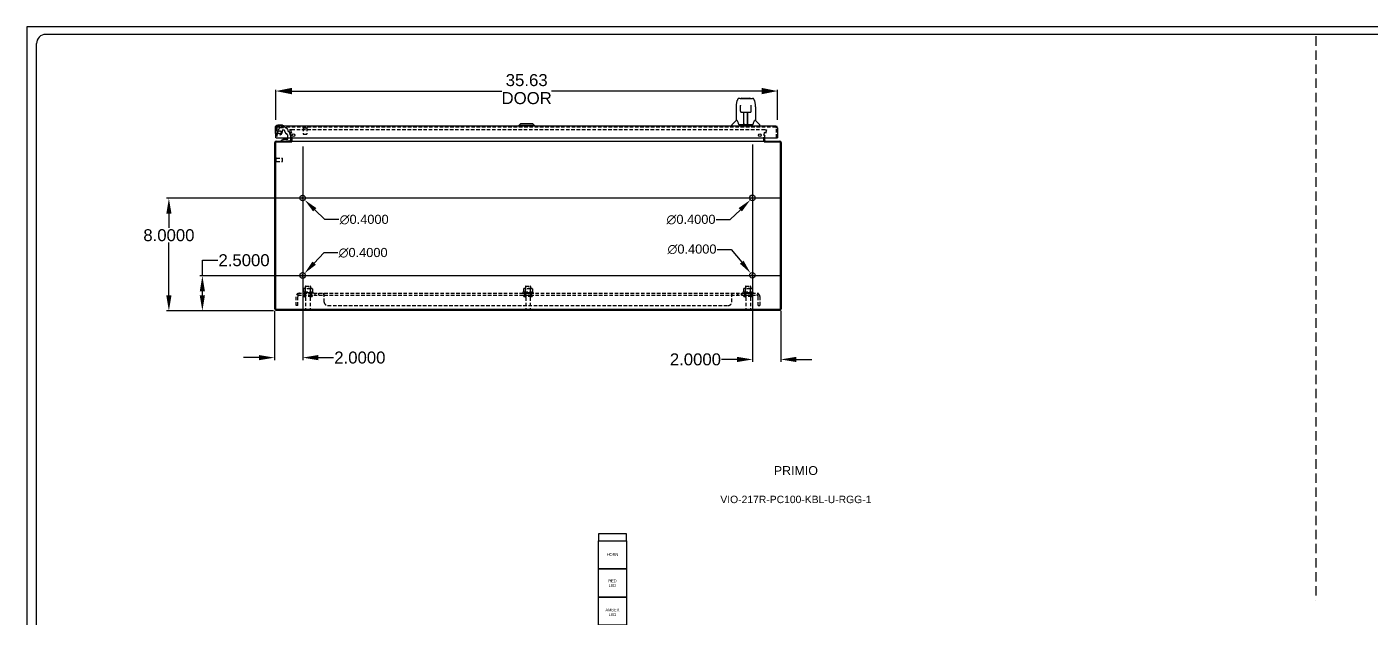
# Model space of a CAD drawing. Header units: inches. Extents: x 0 to 183, y 0 to 117.
# Drawn here: x 0 to 95.4, y 75.3 to 117.2 of the extents above; entities that cross this region are included whole.
import ezdxf
from ezdxf.enums import TextEntityAlignment as Align

# ---------------------------------------------------------------- set-up
doc = ezdxf.new("R2010")
doc.units = ezdxf.units.IN
doc.header["$MEASUREMENT"] = 0
doc.linetypes.add('HIDDEN', pattern=[0.375, 0.25, -0.125])
doc.linetypes.add('HIDDEN2', pattern=[0.1875, 0.125, -0.0625])
for name, color, linetype in [('DEFAULT_2', 8, 'HIDDEN'), ('DIMENSIONS', 7, 'Continuous'), ('DOOR_ASSEMBLY', 7, 'Continuous'), ('PSYMS', 7, 'Continuous'), ('SUBPANEL', 7, 'Continuous')]:
    doc.layers.add(name, color=color, linetype=linetype)
doc.layers.add('MidPoint', color=210, linetype='HIDDEN2', plot=False)
doc.styles.add('Fields', font='simplex.shx', dxfattribs={"height": 0.185})
doc.styles.get("Standard").update_dxf_attribs({"font": 'arial.ttf'})
doc.dimstyles.new('DIMSTYLE_1', dxfattribs={"dimtxt": 0.852273, "dimasz": 1.136364, "dimexe": 0.09, "dimexo": 0.07, "dimgap": 0.0375, "dimtad": 0, "dimtih": 1, "dimtoh": 1, "dimzin": 4, "dimdsep": 46, "dimtxsty": 'Standard', "dimblk": '_FILLED', "dimblk1": '_FILLED', "dimblk2": '_FILLED', "dimcen": 0.09, "dimadec": 3, "dimazin": 1, "dimtfac": 1, "dimtdec": 3, "dimtofl": 0, "dimtmove": 0, "dimatfit": 3, "dimldrblk": '_FILLED', "dimfxl": 1, "dimtolj": 1, "dimtzin": 4, "dimarcsym": 0})
doc.dimstyles.get("Standard").update_dxf_attribs({"dimtxt": 0.18, "dimasz": 0.18, "dimexe": 0.18, "dimexo": 0.0625, "dimgap": 0.09, "dimtad": 0, "dimtih": 1, "dimtoh": 1, "dimdec": 4, "dimzin": 0, "dimdsep": 46, "dimtxsty": 'Standard', "dimcen": 0.09, "dimadec": 0, "dimazin": 0, "dimtfac": 1, "dimtdec": 4, "dimtofl": 0, "dimtmove": 0, "dimatfit": 3, "dimfxl": 1, "dimtolj": 1, "dimtzin": 0, "dimarcsym": 0})

# ---------------------------------------------------------------- blocks, each defined once
blk = doc.blocks.new('RG_Master_Ver_4_2_2')
at = {"color": 3}
for p, q in [((34.028, 21.856), (0.25, 21.856)), ((0.125, 21.734), (0.125, 0.194))]:
    blk.add_line(p, q, dxfattribs=at)
blk.add_lwpolyline([(0, -0.044), (34.25, -0.044), (34.25, 21.956), (0, 21.956)], close=True, dxfattribs=at)
blk.add_arc((0.25, 21.734), 0.122, 90, 180, dxfattribs=at)
at = {"layer": 'MidPoint'}
blk.add_line((17.141, 21.831), (17.141, 14.331), dxfattribs=at)
at = {"style": 'Fields'}
for tag, p in [('DESCRIPTION_3', (13.116, 1.307)), ('DRN_3', (15.472, 1.307)), ('CHK_3', (16.529, 1.307)), ('APP_3', (17.552, 1.307)), ('DATE_3', (18.829, 1.307)), ('CUSTOMER', (28.997, 1.214)), ('DRAWING_DESC', (32.229, 1.246)), ('DESCRIPTION_2', (13.116, 0.951)), ('DRN_2', (15.472, 0.951)), ('CHK_2', (16.529, 0.951)), ('APP_2', (17.552, 0.951)), ('DATE_2', (18.829, 0.951)), ('SIZE', (30.715, 0.894)), ('DRAWING_#', (32.125, 0.894)), ('REV', (33.543, 0.894)), ('DESCRIPTION_1', (13.116, 0.596)), ('DRN_1', (15.472, 0.596)), ('CHK_1', (16.529, 0.596)), ('APP_1', (17.552, 0.596)), ('DATE_1', (18.829, 0.596)), ('PROJECT_#', (28.981, 0.581)), ('DRN_BY', (30.875, 0.524)), ('CHK_BY', (31.762, 0.524)), ('APP_BY', (32.75, 0.524)), ('SCALE', (33.652, 0.524)), ('PROJECT_NAME', (29.021, 0.176)), ('SHEETNUM', (32.753, 0.176)), ('TTL_SHTS', (33.547, 0.176))]:
    blk.add_attdef(tag, text='', height=0.125, dxfattribs=at).set_placement(p, align=Align.CENTER)
at = {"style": 'Fields', "flags": 9}
blk.add_attdef('WD_TB', (9.953, 0.194), '', height=0.0638, dxfattribs=at)
blk = doc.blocks.new('_FILLED')
at = {"color": 0, "linetype": 'ByBlock'}
blk.add_solid([(0, 0), (-1, 0.2), (-1, -0.2)], dxfattribs=at)
blk = doc.blocks.new('*D29')
at = {"layer": 'Defpoints', "color": 0, "linetype": 'Continuous', "transparency": 16777216}
for p in [(53.282, 112.674), (17.657, 110.56), (53.282, 110.56)]:
    blk.add_point(p, dxfattribs=at)
at = {"layer": 'DIMENSIONS', "color": 0, "linetype": 'Continuous', "lineweight": -2, "transparency": 16777216}
for p, q in [((17.657, 110.63), (17.657, 112.764)), ((18.793, 112.674), (33.7, 112.674)), ((52.146, 112.674), (37.239, 112.674)), ((53.282, 110.63), (53.282, 112.764))]:
    blk.add_line(p, q, dxfattribs=at)
at = {"layer": 'DIMENSIONS', "color": 0, "linetype": 'Continuous', "lineweight": -2, "transparency": 16777216, "xscale": 1.1363636364, "yscale": 1.1363636364, "zscale": 1.1363636364, "rotation": 180}
blk.add_blockref('_FILLED', (17.657, 112.674), dxfattribs=at)
at = {"layer": 'DIMENSIONS', "color": 0, "linetype": 'Continuous', "lineweight": -2, "transparency": 16777216, "xscale": 1.1363636364, "yscale": 1.1363636364, "zscale": 1.1363636364}
blk.add_blockref('_FILLED', (53.282, 112.674), dxfattribs=at)
at = {"layer": 'DIMENSIONS', "color": 0, "linetype": 'Continuous', "transparency": 16777216, "insert": (35.469, 113.881), "char_height": 0.85227, "width": 4.84015, "attachment_point": 2, "line_spacing_factor": 0.9}
blk.add_mtext('\\A1;35.63 DOOR', dxfattribs=at)
blk = doc.blocks.new('*D76')
at = {"layer": 'Defpoints', "color": 0, "transparency": 16777216}
for p in [(19.562, 108.812), (17.562, 97.125), (19.562, 93.75)]:
    blk.add_point(p, dxfattribs=at)
at = {"layer": 'PSYMS', "color": 0, "lineweight": -2, "transparency": 16777216}
for p, q in [((19.562, 108.75), (19.562, 93.57)), ((17.562, 97.062), (17.562, 93.57)), ((16.462, 93.75), (15.363, 93.75)), ((20.663, 93.75), (21.762, 93.75))]:
    blk.add_line(p, q, dxfattribs=at)
at = {"layer": 'PSYMS', "color": 0, "transparency": 16777216}
for points in [[(16.462, 93.933), (16.462, 93.567), (17.562, 93.75)], [(20.663, 93.933), (20.663, 93.567), (19.562, 93.75)]]:
    blk.add_solid(points, dxfattribs=at)
at = {"layer": 'PSYMS', "color": 0, "transparency": 16777216, "insert": (23.623, 93.75), "char_height": 0.85, "attachment_point": 5}
blk.add_mtext('\\A1;2.0000', dxfattribs=at)
blk = doc.blocks.new('*D77')
at = {"layer": 'Defpoints', "color": 0, "transparency": 16777216}
for p in [(51.513, 108.938), (53.513, 97.125), (53.513, 93.621)]:
    blk.add_point(p, dxfattribs=at)
at = {"layer": 'PSYMS', "color": 0, "lineweight": -2, "transparency": 16777216}
for p, q in [((51.513, 108.875), (51.513, 93.441)), ((53.513, 97.062), (53.513, 93.441)), ((50.413, 93.621), (49.312, 93.621)), ((54.612, 93.621), (55.713, 93.621))]:
    blk.add_line(p, q, dxfattribs=at)
at = {"layer": 'PSYMS', "color": 0, "transparency": 16777216}
for points in [[(50.413, 93.805), (50.413, 93.438), (51.513, 93.621)], [(54.612, 93.805), (54.612, 93.438), (53.513, 93.621)]]:
    blk.add_solid(points, dxfattribs=at)
at = {"layer": 'PSYMS', "color": 0, "transparency": 16777216, "insert": (47.452, 93.621), "char_height": 0.85, "attachment_point": 5}
blk.add_mtext('\\A1;2.0000', dxfattribs=at)
blk = doc.blocks.new('*D78')
at = {"layer": 'Defpoints', "color": 0, "transparency": 16777216}
for p in [(12.438, 99.563), (53.5, 99.563), (17.563, 97.063)]:
    blk.add_point(p, dxfattribs=at)
at = {"layer": 'PSYMS', "color": 0, "lineweight": -2, "transparency": 16777216}
for p, q in [((12.438, 99.563), (12.438, 100.662)), ((12.438, 100.662), (13.538, 100.662)), ((53.438, 99.563), (12.258, 99.563)), ((12.438, 98.163), (12.438, 98.463)), ((17.5, 97.063), (12.258, 97.063))]:
    blk.add_line(p, q, dxfattribs=at)
at = {"layer": 'PSYMS', "color": 0, "transparency": 16777216}
for points in [[(12.254, 98.463), (12.621, 98.463), (12.438, 99.563)], [(12.254, 98.163), (12.621, 98.163), (12.438, 97.063)]]:
    blk.add_solid(points, dxfattribs=at)
at = {"layer": 'PSYMS', "color": 0, "transparency": 16777216, "insert": (15.398, 100.662), "char_height": 0.85, "attachment_point": 5}
blk.add_mtext('\\A1;2.5000', dxfattribs=at)
blk = doc.blocks.new('*D79')
at = {"layer": 'Defpoints', "color": 0, "transparency": 16777216}
for p in [(10.062, 105.062), (53.563, 105.062), (17.563, 97.063)]:
    blk.add_point(p, dxfattribs=at)
at = {"layer": 'PSYMS', "color": 0, "lineweight": -2, "transparency": 16777216}
for p, q in [((53.5, 105.062), (9.882, 105.062)), ((10.062, 103.963), (10.062, 102.961)), ((10.062, 98.163), (10.062, 101.914)), ((17.5, 97.063), (9.882, 97.063))]:
    blk.add_line(p, q, dxfattribs=at)
at = {"layer": 'PSYMS', "color": 0, "transparency": 16777216}
for points in [[(9.879, 103.963), (10.246, 103.963), (10.062, 105.062)], [(9.879, 98.163), (10.246, 98.163), (10.062, 97.063)]]:
    blk.add_solid(points, dxfattribs=at)
at = {"layer": 'PSYMS', "color": 0, "transparency": 16777216, "insert": (10.062, 102.438), "char_height": 0.85, "attachment_point": 5}
blk.add_mtext('\\A1;8.0000', dxfattribs=at)
blk = doc.blocks.new('*D80')
at = {"layer": 'Defpoints', "color": 0, "transparency": 16777216}
for p in [(19.423, 99.437), (19.696, 99.73)]:
    blk.add_point(p, dxfattribs=at)
at = {"layer": 'PSYMS', "color": 0, "lineweight": -2, "transparency": 16777216}
for p, q in [((21.059, 101.193), (20.378, 100.462)), ((22.059, 101.193), (21.059, 101.193)), ((19.47, 99.584), (19.65, 99.584)), ((19.56, 99.494), (19.56, 99.674))]:
    blk.add_line(p, q, dxfattribs=at)
at = {"layer": 'PSYMS', "color": 0, "transparency": 16777216}
blk.add_solid([(20.256, 100.575), (20.5, 100.348), (19.696, 99.73)], dxfattribs=at)
at = {"layer": 'PSYMS', "color": 0, "transparency": 16777216, "insert": (23.851, 101.193), "char_height": 0.65, "attachment_point": 5}
blk.add_mtext('\\A1;∅0.4000', dxfattribs=at)
blk = doc.blocks.new('*D81')
at = {"layer": 'Defpoints', "color": 0, "transparency": 16777216}
for p in [(19.416, 105.223), (19.703, 104.944)]:
    blk.add_point(p, dxfattribs=at)
at = {"layer": 'PSYMS', "color": 0, "lineweight": -2, "transparency": 16777216}
for p, q in [((19.47, 105.084), (19.65, 105.084)), ((19.56, 104.994), (19.56, 105.174)), ((21.135, 103.548), (20.419, 104.246)), ((22.135, 103.548), (21.135, 103.548))]:
    blk.add_line(p, q, dxfattribs=at)
at = {"layer": 'PSYMS', "color": 0, "transparency": 16777216}
blk.add_solid([(20.536, 104.366), (20.303, 104.127), (19.703, 104.944)], dxfattribs=at)
at = {"layer": 'PSYMS', "color": 0, "transparency": 16777216, "insert": (23.927, 103.548), "char_height": 0.65, "attachment_point": 5}
blk.add_mtext('\\A1;∅0.4000', dxfattribs=at)
blk = doc.blocks.new('*D82')
at = {"layer": 'Defpoints', "color": 0, "transparency": 16777216}
for p in [(51.371, 99.748), (51.623, 99.437)]:
    blk.add_point(p, dxfattribs=at)
at = {"layer": 'PSYMS', "color": 0, "lineweight": -2, "transparency": 16777216}
for p, q in [((49, 101.438), (50, 101.438)), ((50, 101.438), (50.741, 100.524)), ((51.407, 99.593), (51.587, 99.593)), ((51.497, 99.503), (51.497, 99.683))]:
    blk.add_line(p, q, dxfattribs=at)
at = {"layer": 'PSYMS', "color": 0, "transparency": 16777216}
blk.add_solid([(50.87, 100.629), (50.612, 100.419), (51.371, 99.748)], dxfattribs=at)
at = {"layer": 'PSYMS', "color": 0, "transparency": 16777216, "insert": (47.208, 101.438), "char_height": 0.65, "attachment_point": 5}
blk.add_mtext('\\A1;∅0.4000', dxfattribs=at)
blk = doc.blocks.new('*D83')
at = {"layer": 'Defpoints', "color": 0, "transparency": 16777216}
for p in [(51.64, 105.233), (51.355, 104.952)]:
    blk.add_point(p, dxfattribs=at)
at = {"layer": 'PSYMS', "color": 0, "lineweight": -2, "transparency": 16777216}
for p, q in [((51.407, 105.093), (51.587, 105.093)), ((51.497, 105.003), (51.497, 105.183)), ((49.929, 103.549), (50.642, 104.251)), ((48.929, 103.549), (49.929, 103.549))]:
    blk.add_line(p, q, dxfattribs=at)
at = {"layer": 'PSYMS', "color": 0, "transparency": 16777216}
blk.add_solid([(50.525, 104.37), (50.759, 104.132), (51.355, 104.952)], dxfattribs=at)
at = {"layer": 'PSYMS', "color": 0, "transparency": 16777216, "insert": (47.138, 103.549), "char_height": 0.65, "attachment_point": 5}
blk.add_mtext('\\A1;∅0.4000', dxfattribs=at)

msp = doc.modelspace()

# ---------------------------------------------------------------- linework, layer by layer
at = {"color": 3, "linetype": 'Continuous'}
for p, q in [((17.5625, 109.00178), (17.5625, 97.25478)), ((17.6255, 108.97578), (17.6255, 97.26178)), ((17.6795, 109.11878), (18.7375, 109.11878)), ((18.73938, 109.05578), (17.7055, 109.05578)), ((18.7375, 109.16078), (18.7375, 109.36178)), ((18.7645, 109.11878), (52.3605, 109.11878)), ((53.4195, 109.05578), (52.38562, 109.05578)), ((52.3875, 109.16078), (52.3875, 109.36178)), ((52.3875, 109.11878), (53.4455, 109.11878)), ((53.4995, 97.26178), (53.4995, 108.97578)), ((53.5625, 97.25478), (53.5625, 109.00178)), ((17.6985, 97.11878), (53.4265, 97.11878)), ((17.7055, 97.18178), (53.4195, 97.18178))]:
    msp.add_line(p, q, dxfattribs=at)
at = {"color": 7, "linetype": 'Continuous'}
msp.add_line((52.3875, 109.05578), (52.3875, 109.11878), dxfattribs=at)
for points in [[(40.5625, 80.75), (42.5625, 80.75), (42.5625, 81.25), (40.5625, 81.25)], [(40.5625, 80.75), (42.5625, 80.75), (42.5625, 78.75), (40.5625, 78.75)], [(40.5625, 78.75), (42.5625, 78.75), (42.5625, 76.75), (40.5625, 76.75)], [(40.5625, 76.75), (42.5625, 76.75), (42.5625, 74.75), (40.5625, 74.75)]]:
    msp.add_lwpolyline(points, close=True)
at = {"color": 3, "linetype": 'Continuous'}
for centre, radius, start, end in [((17.6795, 109.00178), 0.117, 90, 180), ((17.7055, 108.97578), 0.08, 90, 180), ((18.6955, 109.16078), 0.042, 270, 0), ((52.4295, 109.16078), 0.042, 180, 270), ((53.4195, 108.97578), 0.08, 0, 90), ((53.4455, 109.00178), 0.117, 0, 90), ((17.6985, 97.25478), 0.136, 180, 270), ((17.7055, 97.26178), 0.08, 180, 270), ((53.4195, 97.26178), 0.08, 270, 0), ((53.4265, 97.25478), 0.136, 270, 0)]:
    msp.add_arc(centre, radius, start, end, dxfattribs=at)
at = {"layer": 'DEFAULT_2', "color": 8, "linetype": 'HIDDEN'}
for p, q in [((18.70563, 109.93141), (18.63319, 109.912)), ((18.73665, 109.52588), (18.63319, 109.912)), ((18.70563, 109.93141), (18.80909, 109.5453)), ((52.3878, 109.93141), (18.7372, 109.93141)), ((52.31591, 109.5453), (52.41937, 109.93141)), ((52.49181, 109.912), (52.38835, 109.52588)), ((52.41937, 109.93141), (52.49181, 109.912)), ((18.7375, 109.36178), (18.7375, 109.51941)), ((18.8125, 109.16078), (18.8125, 109.51941)), ((52.3125, 109.16078), (52.3125, 109.51941)), ((52.3875, 109.36178), (52.3875, 109.51941)), ((17.6375, 107.65178), (17.6375, 107.93578)), ((17.6805, 107.65178), (17.6805, 107.93578)), ((17.6805, 107.91778), (18.1275, 107.91778)), ((18.1375, 107.67978), (18.1375, 107.90778)), ((17.6805, 107.66978), (18.1275, 107.66978)), ((20.29334, 98.38878), (19.58166, 98.38878)), ((19.61862, 98.63348), (19.61862, 98.41533)), ((20.19312, 98.65478), (19.68188, 98.65478)), ((19.754, 98.63478), (19.734, 98.65478)), ((19.754, 98.33878), (19.734, 98.31878)), ((19.75, 98.78878), (19.75, 98.19378)), ((19.754, 98.33878), (19.754, 98.63478)), ((20.121, 98.63478), (19.754, 98.63478)), ((20.121, 98.33878), (19.754, 98.33878)), ((19.78, 98.81878), (20.095, 98.81878)), ((20.121, 98.63478), (20.141, 98.65478)), ((20.121, 98.33878), (20.121, 98.63478)), ((20.121, 98.33878), (20.141, 98.31878)), ((20.125, 98.78878), (20.125, 98.19378)), ((20.25638, 98.63348), (20.25638, 98.41533)), ((35.91834, 98.38878), (35.20666, 98.38878)), ((35.24362, 98.63348), (35.24362, 98.41533)), ((35.81812, 98.65478), (35.30688, 98.65478)), ((35.379, 98.63478), (35.359, 98.65478)), ((35.379, 98.33878), (35.359, 98.31878)), ((35.375, 98.78878), (35.375, 98.19378)), ((35.746, 98.63478), (35.379, 98.63478)), ((35.379, 98.33878), (35.379, 98.63478)), ((35.746, 98.33878), (35.379, 98.33878)), ((35.405, 98.81878), (35.72, 98.81878)), ((35.746, 98.63478), (35.766, 98.65478)), ((35.746, 98.33878), (35.746, 98.63478)), ((35.746, 98.33878), (35.766, 98.31878)), ((35.75, 98.78878), (35.75, 98.19378)), ((35.88138, 98.63348), (35.88138, 98.41533)), ((51.54334, 98.38878), (50.83166, 98.38878)), ((50.86862, 98.63348), (50.86862, 98.41533)), ((51.44312, 98.65478), (50.93188, 98.65478)), ((51.004, 98.63478), (50.984, 98.65478)), ((51.004, 98.33878), (50.984, 98.31878)), ((51, 98.78878), (51, 98.19378)), ((51.371, 98.63478), (51.004, 98.63478)), ((51.004, 98.33878), (51.004, 98.63478)), ((51.371, 98.33878), (51.004, 98.33878)), ((51.03, 98.81878), (51.345, 98.81878)), ((51.371, 98.63478), (51.391, 98.65478)), ((51.371, 98.33878), (51.371, 98.63478)), ((51.371, 98.33878), (51.391, 98.31878)), ((51.375, 98.78878), (51.375, 98.19378)), ((51.50638, 98.63348), (51.50638, 98.41533)), ((19.60336, 98.31878), (20.27164, 98.31878)), ((20.195, 98.19378), (19.68, 98.19378)), ((20.195, 98.08378), (19.68, 98.08378)), ((19.7725, 98.02128), (19.7725, 97.22378)), ((20.1025, 98.02128), (20.1025, 97.22378)), ((35.22836, 98.31878), (35.89664, 98.31878)), ((35.82, 98.19378), (35.305, 98.19378)), ((35.82, 98.08378), (35.305, 98.08378)), ((35.3975, 98.02128), (35.3975, 97.22378)), ((35.7275, 98.02128), (35.7275, 97.22378)), ((50.85336, 98.31878), (51.52164, 98.31878)), ((51.445, 98.19378), (50.93, 98.19378)), ((51.445, 98.08378), (50.93, 98.08378)), ((51.0225, 98.02128), (51.0225, 97.22378)), ((51.3525, 98.02128), (51.3525, 97.22378)), ((19.8025, 97.19378), (20.0725, 97.19378)), ((35.4275, 97.19378), (35.6975, 97.19378)), ((51.0525, 97.19378), (51.3225, 97.19378))]:
    msp.add_line(p, q, dxfattribs=at)
for points in [[(18.7372, 109.93141), (18.73517, 109.93131), (18.73319, 109.93102), (18.73123, 109.93053), (18.72934, 109.92986), (18.72752, 109.929), (18.72581, 109.92797), (18.72421, 109.92678), (18.72274, 109.92544), (18.72142, 109.92396), (18.72026, 109.92236), (18.71928, 109.92066), (18.71847, 109.91887), (18.71786, 109.91701), (18.71745, 109.9151), (18.71723, 109.91316), (18.7172, 109.91209)], [(18.7172, 109.91209), (18.71722, 109.91121), (18.71742, 109.90928), (18.71781, 109.90735)], [(52.40572, 109.92066), (52.40474, 109.92236), (52.40358, 109.92396), (52.40226, 109.92544), (52.40079, 109.92678), (52.39919, 109.92797), (52.39748, 109.929), (52.39566, 109.92986), (52.39377, 109.93053), (52.39181, 109.93102), (52.38983, 109.93131), (52.3878, 109.93141)], [(52.40572, 109.92066), (52.40653, 109.91887), (52.40714, 109.91701), (52.40755, 109.9151), (52.40777, 109.91316), (52.4078, 109.91209)], [(52.4078, 109.91209), (52.40778, 109.91121), (52.40758, 109.90928), (52.40719, 109.90735)], [(19.61862, 98.41528), (19.61855, 98.41408), (19.61831, 98.41283), (19.61801, 98.41185), (19.61768, 98.41105), (19.61733, 98.41036), (19.61697, 98.40978), (19.61662, 98.40928), (19.61628, 98.40885), (19.61594, 98.40846), (19.61561, 98.40813), (19.61529, 98.40783), (19.61498, 98.40756), (19.61468, 98.40733), (19.61439, 98.40711), (19.61411, 98.40692), (19.61384, 98.40675), (19.61358, 98.40659), (19.61333, 98.40646)], [(19.62456, 98.64262), (19.62311, 98.64183), (19.62179, 98.64079), (19.62066, 98.63954), (19.61975, 98.63811), (19.61909, 98.63651), (19.61871, 98.63481), (19.61862, 98.63348)], [(20.25044, 98.64262), (20.25189, 98.64183), (20.25321, 98.64079), (20.25434, 98.63954), (20.25525, 98.63811), (20.25591, 98.63651), (20.25629, 98.63481), (20.25638, 98.63348)], [(20.26167, 98.40646), (20.26142, 98.40659), (20.26116, 98.40675), (20.26089, 98.40692), (20.26061, 98.40711), (20.26032, 98.40733), (20.26002, 98.40756), (20.25971, 98.40783), (20.25939, 98.40813), (20.25906, 98.40846), (20.25872, 98.40885), (20.25838, 98.40928), (20.25803, 98.40978), (20.25767, 98.41036), (20.25732, 98.41105), (20.25699, 98.41185), (20.25669, 98.41283), (20.25645, 98.41408), (20.25638, 98.41528)], [(35.24362, 98.41528), (35.24355, 98.41408), (35.24331, 98.41283), (35.24301, 98.41185), (35.24268, 98.41105), (35.24233, 98.41036), (35.24197, 98.40978), (35.24162, 98.40928), (35.24128, 98.40885), (35.24094, 98.40846), (35.24061, 98.40813), (35.24029, 98.40783), (35.23998, 98.40756), (35.23968, 98.40733), (35.23939, 98.40711), (35.23911, 98.40692), (35.23884, 98.40675), (35.23858, 98.40659), (35.23833, 98.40646)], [(35.24956, 98.64262), (35.24811, 98.64183), (35.24679, 98.64079), (35.24566, 98.63954), (35.24475, 98.63811), (35.24409, 98.63651), (35.24371, 98.63481), (35.24362, 98.63348)], [(35.87544, 98.64262), (35.87689, 98.64183), (35.87821, 98.64079), (35.87934, 98.63954), (35.88025, 98.63811), (35.88091, 98.63651), (35.88129, 98.63481), (35.88138, 98.63348)], [(35.88667, 98.40646), (35.88642, 98.40659), (35.88616, 98.40675), (35.88589, 98.40692), (35.88561, 98.40711), (35.88532, 98.40733), (35.88502, 98.40756), (35.88471, 98.40783), (35.88439, 98.40813), (35.88406, 98.40846), (35.88372, 98.40885), (35.88338, 98.40928), (35.88303, 98.40978), (35.88267, 98.41036), (35.88232, 98.41105), (35.88199, 98.41185), (35.88169, 98.41283), (35.88145, 98.41408), (35.88138, 98.41528)], [(50.86862, 98.41528), (50.86855, 98.41408), (50.86831, 98.41283), (50.86801, 98.41185), (50.86768, 98.41105), (50.86733, 98.41036), (50.86697, 98.40978), (50.86662, 98.40928), (50.86628, 98.40885), (50.86594, 98.40846), (50.86561, 98.40813), (50.86529, 98.40783), (50.86498, 98.40756), (50.86468, 98.40733), (50.86439, 98.40711), (50.86411, 98.40692), (50.86384, 98.40675), (50.86358, 98.40659), (50.86333, 98.40646)], [(50.87456, 98.64262), (50.87311, 98.64183), (50.87179, 98.64079), (50.87066, 98.63954), (50.86975, 98.63811), (50.86909, 98.63651), (50.86871, 98.63481), (50.86862, 98.63348)], [(51.50044, 98.64262), (51.50189, 98.64183), (51.50321, 98.64079), (51.50434, 98.63954), (51.50525, 98.63811), (51.50591, 98.63651), (51.50629, 98.63481), (51.50638, 98.63348)], [(51.51167, 98.40646), (51.51142, 98.40659), (51.51116, 98.40675), (51.51089, 98.40692), (51.51061, 98.40711), (51.51032, 98.40733), (51.51002, 98.40756), (51.50971, 98.40783), (51.50939, 98.40813), (51.50906, 98.40846), (51.50872, 98.40885), (51.50838, 98.40928), (51.50803, 98.40978), (51.50767, 98.41036), (51.50732, 98.41105), (51.50699, 98.41185), (51.50669, 98.41283), (51.50645, 98.41408), (51.50638, 98.41528)]]:
    msp.add_lwpolyline(points, dxfattribs=at)
for centre, radius, start, end in [((18.7125, 109.51941), 0.025, 0, 15), ((18.6955, 109.16078), 0.117, 303.0998248, 0), ((18.7125, 109.51941), 0.1, 0, 15), ((52.4125, 109.51941), 0.1, 165, 180), ((52.4295, 109.16078), 0.117, 180, 236.9001752), ((52.4125, 109.51941), 0.025, 165, 180), ((17.659, 107.93578), 0.0215, 359.9999993, 180.0000001), ((18.1275, 107.90778), 0.01, 359.9999973, 90), ((17.659, 107.65178), 0.0215, 179.9999999, 0.0000007), ((18.1275, 107.67978), 0.01, 270, 0.0000027), ((19.60336, 98.35714), 0.03836, 124.4496646, 270), ((19.9375, 97.7886), 0.69774, 117.6813956, 120.6631322), ((19.68188, 98.51358), 0.1412, 90, 113.9500048), ((19.78, 98.78878), 0.03, 89.9999951, 180), ((20.095, 98.78878), 0.03, 0, 90.0000049), ((20.19312, 98.51358), 0.1412, 66.0499952, 90), ((19.9375, 97.7886), 0.69774, 59.3368678, 62.3186044), ((20.27164, 98.35714), 0.03836, 270, 55.5503354), ((35.22836, 98.35714), 0.03836, 124.4496646, 270), ((35.5625, 97.7886), 0.69774, 117.6813956, 120.6631322), ((35.30688, 98.51358), 0.1412, 90, 113.9500048), ((35.405, 98.78878), 0.03, 89.9999951, 180), ((35.72, 98.78878), 0.03, 0, 90.0000049), ((35.81812, 98.51358), 0.1412, 66.0499952, 90), ((35.5625, 97.7886), 0.69774, 59.3368678, 62.3186044), ((35.89664, 98.35714), 0.03836, 270, 55.5503354), ((50.85336, 98.35714), 0.03836, 124.4496646, 270), ((51.1875, 97.7886), 0.69774, 117.6813956, 120.6631322), ((50.93188, 98.51358), 0.1412, 90, 113.9500048), ((51.03, 98.78878), 0.03, 89.9999951, 180), ((51.345, 98.78878), 0.03, 0, 90.0000049), ((51.44312, 98.51358), 0.1412, 66.0499952, 90), ((51.1875, 97.7886), 0.69774, 59.3368678, 62.3186044), ((51.52164, 98.35714), 0.03836, 270, 55.5503354), ((19.68, 98.13878), 0.055, 89.999999, 270), ((19.71, 98.02128), 0.0625, 0, 89.9999965), ((20.165, 98.02128), 0.0625, 90.0000035, 180), ((20.195, 98.13878), 0.055, 270, 90.000001), ((35.305, 98.13878), 0.055, 89.999999, 270), ((35.335, 98.02128), 0.0625, 0, 89.9999965), ((35.79, 98.02128), 0.0625, 90.0000035, 180), ((35.82, 98.13878), 0.055, 270, 90.000001), ((50.93, 98.13878), 0.055, 89.999999, 270), ((50.96, 98.02128), 0.0625, 0, 89.9999965), ((51.415, 98.02128), 0.0625, 90.0000035, 180), ((51.445, 98.13878), 0.055, 270, 90.000001), ((19.8025, 97.22378), 0.03, 180, 270.0000006), ((20.0725, 97.22378), 0.03, 269.9999994, 0), ((35.4275, 97.22378), 0.03, 180, 270.0000006), ((35.6975, 97.22378), 0.03, 269.9999994, 0), ((51.0525, 97.22378), 0.03, 180, 270.0000006), ((51.3225, 97.22378), 0.03, 269.9999994, 0)]:
    msp.add_arc(centre, radius, start, end, dxfattribs=at)
at = {"layer": 'DOOR_ASSEMBLY', "color": 7, "linetype": 'Continuous'}
for p, q in [((50.35815, 111.69539), (50.42321, 112.0007)), ((50.62769, 112.15528), (50.54729, 112.15528)), ((50.62889, 112.15528), (51.51673, 112.15528)), ((50.63374, 112.15527), (50.63246, 112.15528)), ((50.7387, 112.16709), (51.32531, 112.16709)), ((51.64078, 112.00072), (51.70585, 111.69539)), ((51.71156, 111.66524), (51.70585, 111.6954)), ((50.34302, 111.55242), (50.34302, 110.58048)), ((50.64399, 111.68084), (50.64411, 111.67808)), ((50.64411, 111.67808), (50.64423, 111.67458)), ((50.64423, 111.67458), (50.64436, 111.67041)), ((50.64436, 111.67041), (50.64455, 111.663)), ((50.64455, 111.663), (50.64472, 111.65441)), ((50.64686, 111.532), (50.64472, 111.65441)), ((50.6518, 111.24888), (50.64686, 111.532)), ((50.6518, 111.2489), (50.65315, 111.23574)), ((50.73221, 111.17103), (50.85223, 111.17103)), ((50.88274, 110.32492), (50.89753, 111.17203)), ((50.88831, 111.17203), (51.17654, 111.17203)), ((50.89027, 110.75599), (50.89027, 111.17203)), ((50.89641, 111.10804), (50.89027, 111.10804)), ((50.8936, 110.94662), (50.89027, 110.94662)), ((50.89339, 110.93481), (50.89027, 110.93481)), ((51.15798, 110.30489), (51.14285, 111.17203)), ((51.14397, 111.10804), (51.17373, 111.10804)), ((51.17373, 110.94662), (51.14678, 110.94662)), ((51.1468, 111.17203), (51.1468, 111.10804)), ((51.17373, 110.93481), (51.14699, 110.93481)), ((51.17373, 110.30489), (51.17373, 111.17203)), ((51.21175, 111.17103), (51.33179, 111.17103)), ((51.4122, 111.24888), (51.41937, 111.6589)), ((51.41937, 111.6589), (51.4195, 111.66485)), ((51.4195, 111.66485), (51.41963, 111.67012)), ((51.41963, 111.67012), (51.41977, 111.67465)), ((51.72098, 111.55174), (51.72098, 110.58048)), ((17.597, 110.04678), (17.597, 109.75742)), ((18.08635, 110.24678), (17.797, 110.24678)), ((18.12428, 110.24388), (18.08635, 110.24678)), ((35.03643, 110.34426), (34.91832, 110.22615)), ((34.91832, 110.22615), (34.91832, 110.18678)), ((36.02068, 110.22615), (34.91832, 110.22615)), ((35.90257, 110.34426), (35.03643, 110.34426)), ((35.90257, 110.34426), (36.02068, 110.22615)), ((36.02068, 110.22615), (36.02068, 110.18678)), ((50.02806, 110.18678), (50.02806, 110.24921)), ((50.33726, 110.57471), (50.03959, 110.27705)), ((50.41607, 110.58048), (50.34303, 110.58048)), ((50.4127, 110.58048), (50.41859, 110.57005)), ((50.47889, 110.41561), (50.49344, 110.36849)), ((50.49344, 110.36849), (50.49623, 110.35977)), ((50.54622, 110.30489), (51.51778, 110.30489)), ((50.88362, 110.3768), (50.8832, 110.35093)), ((50.89027, 110.30489), (50.89027, 110.30916)), ((51.15097, 110.70646), (51.17373, 110.70646)), ((51.17373, 110.70252), (51.15104, 110.70252)), ((51.15718, 110.35093), (51.15676, 110.3768)), ((51.5676, 110.35926), (51.57056, 110.36849)), ((51.64516, 110.56958), (51.65049, 110.57903)), ((51.72098, 110.58048), (51.64793, 110.58048)), ((51.72674, 110.57471), (52.02441, 110.27705)), ((52.03594, 110.18678), (52.03594, 110.24921)), ((17.597, 109.75742), (17.59989, 109.7195)), ((17.672, 109.36178), (17.657, 109.36178)), ((18.207, 109.25678), (18.031, 109.15778)), ((18.031, 109.11878), (18.031, 109.15778)), ((18.207, 109.25678), (18.484, 109.25678)), ((18.3655, 109.27327), (18.2955, 109.27328)), ((18.4355, 109.27328), (18.3655, 109.27327)), ((18.515, 109.28778), (18.515, 109.36178)), ((18.7, 109.36178), (18.7, 109.19778)), ((53.267, 109.36178), (53.282, 109.36178))]:
    msp.add_line(p, q, dxfattribs=at)
at = {"layer": 'DOOR_ASSEMBLY', "color": 3, "linetype": 'Continuous'}
for p, q in [((17.657, 109.36178), (17.657, 110.06978)), ((53.165, 110.18678), (17.774, 110.18678)), ((53.282, 110.06978), (53.282, 109.36178)), ((17.672, 109.36178), (53.267, 109.36178))]:
    msp.add_line(p, q, dxfattribs=at)
at = {"layer": 'DOOR_ASSEMBLY', "color": 8, "linetype": 'HIDDEN'}
for p, q in [((17.732, 110.06978), (17.732, 109.36178)), ((53.165, 110.11178), (17.774, 110.11178)), ((17.91757, 110.06778), (17.78304, 109.83478)), ((17.94355, 110.08278), (18.35586, 110.08278)), ((18.104, 109.88178), (18.104, 109.74878)), ((18.214, 109.89778), (18.12, 109.89778)), ((18.49214, 109.95892), (18.37707, 110.07399)), ((18.498, 109.94478), (18.498, 109.86678)), ((18.557, 109.80778), (18.60146, 109.80778)), ((18.7, 109.52878), (18.6314, 109.7848)), ((19.59, 110.06878), (19.874, 110.06878)), ((19.608, 110.06878), (19.608, 109.62178)), ((19.856, 110.06878), (19.856, 109.62178)), ((53.207, 109.36178), (53.207, 110.06978)), ((18.621, 109.11878), (18.031, 109.11878)), ((18.515, 109.36178), (18.515, 109.47179)), ((18.7, 109.52878), (18.7, 109.36178)), ((19.618, 109.61178), (19.846, 109.61178))]:
    msp.add_line(p, q, dxfattribs=at)
at = {"layer": 'DOOR_ASSEMBLY', "color": 7, "linetype": 'Continuous'}
for points in [[(50.35815, 111.6954), (50.35233, 111.66458), (50.34693, 111.62489), (50.34384, 111.58507), (50.34302, 111.55242)], [(50.5473, 112.15528), (50.54392, 112.1552), (50.53058, 112.15368), (50.51759, 112.15029), (50.50528, 112.14514), (50.49392, 112.13847), (50.48366, 112.13054), (50.47453, 112.12163), (50.46643, 112.11187), (50.45922, 112.10136), (50.45271, 112.08998), (50.44673, 112.07758), (50.44115, 112.06397), (50.4359, 112.04897), (50.43091, 112.03231), (50.42613, 112.01369), (50.42321, 112.00069)], [(51.64079, 112.00069), (51.63785, 112.01377), (51.63305, 112.03247), (51.62802, 112.04922), (51.62273, 112.0643), (51.6171, 112.07796), (51.61106, 112.09041), (51.6045, 112.10181), (51.59723, 112.11233), (51.58905, 112.12209), (51.57985, 112.13097), (51.56951, 112.13885), (51.55807, 112.14546), (51.5457, 112.15053), (51.53265, 112.15382), (51.51927, 112.15523), (51.51672, 112.15528)], [(50.64384, 111.6837), (50.6438, 111.68408), (50.64379, 111.68417), (50.64381, 111.68396), (50.64384, 111.68351), (50.64388, 111.68283), (50.64393, 111.68194), (50.64399, 111.68084)], [(50.65315, 111.23574), (50.65657, 111.22326), (50.66195, 111.21156), (50.6691, 111.20095), (50.67778, 111.19168), (50.68776, 111.18396), (50.69871, 111.17797), (50.7103, 111.17382), (50.72217, 111.17154), (50.73108, 111.17103)], [(50.85224, 111.17103), (50.85611, 111.17106), (50.86455, 111.17132), (50.87279, 111.17167)], [(50.87279, 111.17167), (50.88101, 111.17194), (50.8883, 111.17203)], [(51.17654, 111.17203), (51.1844, 111.1719), (51.19245, 111.17162)], [(51.19245, 111.17162), (51.20051, 111.17128), (51.20869, 111.17105), (51.21175, 111.17103)], [(51.33292, 111.17103), (51.34306, 111.17169), (51.35491, 111.17416), (51.36645, 111.1785), (51.37731, 111.18468), (51.38717, 111.19256), (51.3957, 111.20197), (51.40267, 111.21269), (51.40785, 111.22444), (51.41107, 111.23695), (51.4122, 111.2489)], [(51.41977, 111.67465), (51.4199, 111.67837), (51.41997, 111.67992), (51.42003, 111.68124), (51.42009, 111.68234), (51.42014, 111.6832), (51.42018, 111.6838), (51.42021, 111.68415)], [(51.72098, 111.55158), (51.72014, 111.58547), (51.71701, 111.62542), (51.71156, 111.66524)], [(50.41859, 110.57005), (50.4324, 110.54181), (50.44728, 110.50613), (50.46288, 110.4637), (50.47889, 110.41561)], [(50.49623, 110.35977), (50.50103, 110.3471), (50.50588, 110.33673), (50.51092, 110.32806)], [(50.51092, 110.32806), (50.51625, 110.32079), (50.52204, 110.31477), (50.52865, 110.30989), (50.53592, 110.30656), (50.54354, 110.305), (50.54597, 110.30489)], [(51.51806, 110.30489), (51.52002, 110.30497), (51.52765, 110.30642), (51.53497, 110.30967), (51.54165, 110.3145), (51.54748, 110.32047), (51.55285, 110.3277)], [(51.55285, 110.3277), (51.55791, 110.33633), (51.56277, 110.34665), (51.5676, 110.35926)], [(51.57056, 110.36849), (51.58474, 110.41446), (51.60055, 110.46207), (51.61616, 110.50468), (51.63117, 110.54085), (51.64516, 110.56958)]]:
    msp.add_lwpolyline(points, dxfattribs=at)
at = {"layer": 'DOOR_ASSEMBLY', "color": 8, "linetype": 'HIDDEN'}
msp.add_circle((17.932, 109.74878), 0.103, dxfattribs=at)
at = {"layer": 'DOOR_ASSEMBLY', "color": 3, "linetype": 'Continuous'}
for centre in [(18.907, 109.54978), (52.032, 109.54978)]:
    msp.add_circle(centre, 0.094, dxfattribs=at)
at = {"layer": 'DOOR_ASSEMBLY', "color": 7, "linetype": 'Continuous'}
for centre, radius, start, end in [((50.73869, 112.14741), 0.01969, 90, 156.3929589), ((51.32531, 112.14741), 0.01969, 23.6070411, 90), ((17.797, 110.04678), 0.2, 90, 180), ((18.08635, 109.99678), 0.25, 59.1101134, 90), ((18.207, 110.20178), 0.015, 270, 353.6204084), ((18.207, 110.19844), 0.015, 6.3795916, 59.1101134), ((50.06743, 110.24921), 0.03937, 135, 180), ((50.35118, 110.56079), 0.01969, 97.5, 135), ((50.90243, 110.32457), 0.01969, 179, 270), ((50.90245, 110.32457), 0.01968, 260.7389707, 269.9231579), ((51.13795, 110.32457), 0.01969, 270, 1), ((51.13793, 110.32457), 0.01968, 270.077128, 272.6468808), ((51.71282, 110.56079), 0.01969, 45, 82.5), ((51.99657, 110.24921), 0.03937, 0, 45), ((17.847, 109.75742), 0.25, 180, 210.8898866), ((17.64533, 109.63678), 0.015, 210.8898866, 263.6204084), ((17.642, 109.63678), 0.015, 276.3795916, 0), ((18.2955, 109.18328), 0.09, 90, 125.1877476), ((18.4355, 109.18328), 0.09, 55.0767703, 90), ((18.484, 109.28778), 0.031, 270, 0), ((18.621, 109.19778), 0.079, 270, 0)]:
    msp.add_arc(centre, radius, start, end, dxfattribs=at)
at = {"layer": 'DOOR_ASSEMBLY', "color": 3, "linetype": 'Continuous'}
for centre, start, end in [((17.774, 110.06978), 90, 180), ((53.165, 110.06978), 0, 90)]:
    msp.add_arc(centre, 0.117, start, end, dxfattribs=at)
at = {"layer": 'DOOR_ASSEMBLY', "color": 8, "linetype": 'HIDDEN'}
for centre, radius, start, end in [((17.774, 110.06978), 0.042, 90, 180), ((17.932, 109.74878), 0.172, 150, 0), ((17.94355, 110.05278), 0.03, 90, 150), ((18.12, 109.88178), 0.016, 90, 180), ((18.214, 109.80778), 0.09, 0, 90), ((18.489, 109.80778), 0.185, 180, 244.2581996), ((18.35586, 110.05278), 0.03, 45, 90), ((18.478, 109.94478), 0.02, 0, 45), ((18.557, 109.86678), 0.059, 180, 270), ((18.60146, 109.77678), 0.031, 15, 90), ((19.59, 110.09028), 0.0215, 89.9999999, 270.0000007), ((19.874, 110.09028), 0.0215, 269.9999993, 90.0000001), ((53.165, 110.06978), 0.042, 0, 90), ((18.327, 109.47179), 0.188, 0, 64.2581996), ((19.618, 109.62178), 0.01, 180, 270.0000027), ((19.846, 109.62178), 0.01, 269.9999973, 0)]:
    msp.add_arc(centre, radius, start, end, dxfattribs=at)
at = {"layer": 'DOOR_ASSEMBLY', "color": 7, "linetype": 'Continuous'}
for centre, major_axis, start_param, end_param in [((50.88239, 110.34426), (0, 0.03937), -2.9401515, -2.83557364), ((51.15798, 110.34426), (0.03937, 0), -1.87681472, -1.57079633)]:
    msp.add_ellipse(centre, major_axis=major_axis, ratio=1, start_param=start_param, end_param=end_param, dxfattribs=at)
at = {"layer": 'PSYMS', "color": 1}
for centre in [(19.5597, 105.08357), (51.4972, 105.09265), (19.5597, 99.58357), (51.4972, 99.59265)]:
    msp.add_circle(centre, 0.2, dxfattribs=at)
at = {"layer": 'SUBPANEL', "color": 8, "linetype": 'HIDDEN'}
for p, q in [((19.09375, 97.44378), (19.09375, 98.08178)), ((19.21875, 97.44378), (19.09375, 97.44378)), ((19.18021, 98.26482), (19.25961, 98.16828)), ((19.21875, 98.19378), (19.21875, 98.31878)), ((19.21875, 98.31878), (51.90625, 98.31878)), ((19.21875, 98.19378), (51.90625, 98.19378)), ((19.21875, 97.44378), (19.21875, 98.08178)), ((19.23057, 98.2119), (19.2299, 98.21354)), ((19.23125, 98.21031), (19.23057, 98.2119)), ((19.23191, 98.20876), (19.23125, 98.21031)), ((19.23257, 98.20726), (19.23191, 98.20876)), ((19.23323, 98.20581), (19.23257, 98.20726)), ((19.23387, 98.20441), (19.23323, 98.20581)), ((19.23452, 98.20304), (19.23387, 98.20441)), ((19.23516, 98.20172), (19.23452, 98.20304)), ((19.23579, 98.20042), (19.23516, 98.20172)), ((19.6875, 98.31878), (19.6875, 98.19378)), ((20.1875, 98.31878), (20.1875, 98.19378)), ((20.41572, 98.31878), (20.41572, 98.19378)), ((20.69672, 98.31878), (20.69672, 98.19378)), ((21.0584, 98.19378), (21.0584, 98.31878)), ((21.05964, 98.19368), (21.0584, 98.19378)), ((21.06227, 98.19282), (21.06094, 98.19338)), ((21.08236, 98.28646), (21.07956, 98.29314)), ((21.09234, 98.26659), (21.09093, 98.26866)), ((21.09375, 98.26482), (21.09234, 98.26659)), ((21.09375, 97.69378), (21.09375, 98.26482)), ((21.34375, 97.44378), (49.78125, 97.44378)), ((35.3125, 98.31878), (35.3125, 98.19378)), ((35.8125, 98.31878), (35.8125, 98.19378)), ((50.03125, 97.69378), (50.03125, 98.26482)), ((50.03125, 98.16828), (50.03287, 98.16792)), ((50.03266, 98.26659), (50.03407, 98.26866)), ((50.05776, 98.31468), (50.05946, 98.31616)), ((50.06544, 98.31871), (50.0666, 98.31878)), ((50.0666, 98.19378), (50.0666, 98.31878)), ((50.42828, 98.31878), (50.42828, 98.19378)), ((50.46706, 98.31878), (50.46706, 98.19378)), ((50.70928, 98.31878), (50.70928, 98.19378)), ((50.74806, 98.31878), (50.74806, 98.19378)), ((50.9375, 98.31878), (50.9375, 98.19378)), ((51.4375, 98.31878), (51.4375, 98.19378)), ((51.94479, 98.26482), (51.86539, 98.16828)), ((51.89182, 98.20592), (51.89115, 98.20446)), ((51.8925, 98.20743), (51.89182, 98.20592)), ((51.89821, 98.22172), (51.89761, 98.22006)), ((51.89879, 98.22335), (51.89821, 98.22172)), ((51.89933, 98.22493), (51.89879, 98.22335)), ((51.89985, 98.22649), (51.89933, 98.22493)), ((51.90035, 98.22802), (51.89985, 98.22649)), ((51.90083, 98.22952), (51.90035, 98.22802)), ((51.90128, 98.231), (51.90083, 98.22952)), ((51.90171, 98.23245), (51.90128, 98.231)), ((51.90213, 98.23387), (51.90171, 98.23245)), ((51.90252, 98.23527), (51.90213, 98.23387)), ((51.9029, 98.23665), (51.90252, 98.23527)), ((51.90326, 98.23801), (51.9029, 98.23665)), ((51.9036, 98.23934), (51.90326, 98.23801)), ((51.90393, 98.24064), (51.9036, 98.23934)), ((51.90423, 98.24192), (51.90393, 98.24064)), ((51.90452, 98.24317), (51.90423, 98.24192)), ((51.90625, 98.19378), (51.90625, 98.31878)), ((51.90625, 97.44378), (51.90625, 98.08178)), ((51.90625, 97.44378), (52.03125, 97.44378)), ((52.03125, 98.08178), (52.03125, 97.44378))]:
    msp.add_line(p, q, dxfattribs=at)
for points in [[(19.18021, 98.26482), (19.18215, 98.26659), (19.18405, 98.26866), (19.18591, 98.27105), (19.18771, 98.27372), (19.18945, 98.27665), (19.19112, 98.27979), (19.19273, 98.28308), (19.19429, 98.28646), (19.19577, 98.28982)], [(19.19577, 98.28982), (19.19864, 98.29642), (19.20006, 98.29957), (19.20145, 98.30252), (19.20288, 98.30532), (19.2044, 98.30803), (19.206, 98.31052), (19.20771, 98.31278), (19.20946, 98.31468), (19.21119, 98.31616), (19.21288, 98.31726), (19.21452, 98.31801), (19.21607, 98.31848), (19.21749, 98.31871), (19.21875, 98.31878)], [(19.21868, 98.25322), (19.21867, 98.25336), (19.21866, 98.2535), (19.21865, 98.25354), (19.21866, 98.25349), (19.21867, 98.25332), (19.21868, 98.25306), (19.2187, 98.25272), (19.21871, 98.25232), (19.21873, 98.25187), (19.21874, 98.25138), (19.21874, 98.25087), (19.21875, 98.25034)], [(19.2299, 98.21354), (19.22924, 98.21521), (19.22891, 98.21605), (19.22858, 98.2169), (19.22825, 98.21775), (19.22793, 98.2186), (19.22761, 98.21946), (19.22729, 98.22032), (19.22698, 98.22118), (19.22667, 98.22205), (19.22637, 98.22291), (19.22607, 98.22377), (19.22577, 98.22463), (19.22548, 98.22549), (19.22519, 98.22635), (19.22491, 98.22721), (19.22464, 98.22806), (19.22436, 98.22892), (19.2241, 98.22977), (19.22384, 98.23061), (19.22358, 98.23145), (19.22333, 98.23229), (19.22309, 98.23312), (19.22285, 98.23394), (19.22262, 98.23476), (19.22239, 98.23557), (19.22217, 98.23637), (19.22196, 98.23716), (19.22175, 98.23795), (19.22155, 98.23872), (19.22136, 98.23949), (19.22117, 98.24025), (19.22099, 98.241), (19.22081, 98.24175), (19.22064, 98.24249), (19.22047, 98.24322), (19.22031, 98.24395), (19.22015, 98.24467), (19.22, 98.24539), (19.21985, 98.2461), (19.21971, 98.24681), (19.21958, 98.24751), (19.21945, 98.2482), (19.21933, 98.24888), (19.21921, 98.24955), (19.2191, 98.2502), (19.219, 98.25082), (19.21892, 98.25141), (19.21884, 98.25195), (19.21878, 98.25242), (19.21873, 98.25281), (19.21869, 98.25313), (19.21868, 98.25322)], [(19.24622, 98.17572), (19.24256, 98.17911), (19.24059, 98.18092), (19.23855, 98.18275), (19.23647, 98.18456), (19.23434, 98.18632), (19.23209, 98.18804), (19.22985, 98.18961), (19.22769, 98.19093), (19.22563, 98.19201), (19.22368, 98.19282), (19.22187, 98.19338), (19.22023, 98.19368), (19.21875, 98.19378)], [(19.24168, 98.18986), (19.24175, 98.18976), (19.24177, 98.18973), (19.24173, 98.18979), (19.24165, 98.18991), (19.24152, 98.19011), (19.24134, 98.19039), (19.24113, 98.19073), (19.24089, 98.19111), (19.24063, 98.19153), (19.24036, 98.19198), (19.24007, 98.19246), (19.23979, 98.19296), (19.23949, 98.19347), (19.23919, 98.19399), (19.23889, 98.19452), (19.23859, 98.19507), (19.23829, 98.19562), (19.23798, 98.19619), (19.23767, 98.19676), (19.23737, 98.19735), (19.23705, 98.19794), (19.23674, 98.19855), (19.23643, 98.19916), (19.23611, 98.19979), (19.23579, 98.20042)], [(19.23901, 98.19332), (19.23937, 98.19288), (19.23971, 98.19245), (19.24004, 98.19204), (19.24035, 98.19163), (19.24065, 98.19125), (19.24092, 98.19089), (19.24117, 98.19055), (19.24139, 98.19026), (19.24156, 98.19003), (19.24168, 98.18986)], [(19.25961, 98.16828), (19.25901, 98.16792), (19.25834, 98.16774), (19.25759, 98.16774), (19.25676, 98.16791), (19.25584, 98.16826), (19.25482, 98.16878), (19.25367, 98.1695), (19.25239, 98.17041), (19.25093, 98.17156), (19.24937, 98.17288), (19.24783, 98.17425), (19.24622, 98.17572)], [(21.07231, 98.30803), (21.07069, 98.31052), (21.06898, 98.31278), (21.06724, 98.31468), (21.06554, 98.31616), (21.0639, 98.31726), (21.06234, 98.31801), (21.06088, 98.31848), (21.05956, 98.31871), (21.0584, 98.31878)], [(21.06088, 98.31848), (21.05957, 98.31871), (21.0584, 98.31878)], [(21.0691, 98.18632), (21.06775, 98.18804), (21.06637, 98.18961), (21.065, 98.19093), (21.06363, 98.19201), (21.06227, 98.19282), (21.06094, 98.19338), (21.05964, 98.19368), (21.0584, 98.19378)], [(21.07787, 98.17425), (21.07665, 98.17572), (21.07539, 98.17736), (21.07414, 98.17911), (21.07288, 98.18092), (21.07162, 98.18275), (21.07037, 98.18456), (21.0691, 98.18632), (21.06775, 98.18804), (21.06637, 98.18961), (21.065, 98.19093)], [(21.07956, 98.29314), (21.07815, 98.29642), (21.07673, 98.29957), (21.07532, 98.30252), (21.07386, 98.30532), (21.07231, 98.30803), (21.07069, 98.31052), (21.06898, 98.31278), (21.06724, 98.31468)], [(21.09375, 98.16828), (21.09213, 98.16792), (21.09056, 98.16774), (21.08906, 98.16774), (21.08761, 98.16791), (21.08619, 98.16826), (21.08478, 98.16878), (21.08337, 98.16949), (21.08196, 98.17041), (21.08052, 98.17156), (21.07913, 98.17288), (21.07788, 98.17425), (21.07665, 98.17572), (21.07539, 98.17736)], [(21.08807, 98.27372), (21.08664, 98.27665), (21.08521, 98.27979), (21.08378, 98.28308), (21.08236, 98.28645)], [(21.08761, 98.16791), (21.08619, 98.16826), (21.08478, 98.16878)], [(21.09093, 98.26866), (21.0895, 98.27105), (21.08807, 98.27373)], [(21.09375, 98.16828), (21.09213, 98.16792), (21.09056, 98.16774), (21.08906, 98.16774)], [(50.03125, 98.26482), (50.03266, 98.26659), (50.03407, 98.26866), (50.0355, 98.27105), (50.03693, 98.27372)], [(50.03125, 98.16828), (50.03287, 98.16792), (50.03444, 98.16774), (50.03594, 98.16774), (50.03739, 98.16791), (50.03881, 98.16826), (50.04022, 98.16878), (50.04163, 98.1695), (50.04304, 98.17041), (50.04448, 98.17156), (50.04587, 98.17288), (50.04713, 98.17425), (50.04835, 98.17572), (50.04961, 98.17736)], [(50.03444, 98.16774), (50.03594, 98.16774), (50.03739, 98.16791)], [(50.03693, 98.27373), (50.03836, 98.27666), (50.03979, 98.27979), (50.04122, 98.28308), (50.04264, 98.28646)], [(50.04022, 98.16878), (50.04163, 98.16949), (50.04304, 98.17041), (50.04448, 98.17156), (50.04587, 98.17288), (50.04712, 98.17425), (50.04835, 98.17572), (50.04961, 98.17736), (50.05086, 98.17911), (50.05212, 98.18092), (50.05338, 98.18275), (50.05463, 98.18456), (50.0559, 98.18632), (50.05725, 98.18804), (50.05863, 98.18961), (50.06, 98.19093), (50.06137, 98.19201), (50.06273, 98.19282)], [(50.04264, 98.28646), (50.04544, 98.29314), (50.04685, 98.29641)], [(50.04685, 98.29642), (50.04827, 98.29957), (50.04968, 98.30252)], [(50.04968, 98.30252), (50.05114, 98.30533), (50.05269, 98.30803)], [(50.05269, 98.30803), (50.05431, 98.31052), (50.05602, 98.31278), (50.05776, 98.31468), (50.05945, 98.31616), (50.06109, 98.31726), (50.06266, 98.31801), (50.06412, 98.31848), (50.06543, 98.31871), (50.0666, 98.31878)], [(50.0559, 98.18632), (50.05725, 98.18804), (50.05863, 98.18961), (50.06, 98.19093), (50.06137, 98.19201), (50.06273, 98.19282), (50.06406, 98.19338), (50.06536, 98.19368), (50.0666, 98.19378)], [(50.0611, 98.31726), (50.06266, 98.31801), (50.06412, 98.31848)], [(50.06406, 98.19338), (50.06536, 98.19368), (50.0666, 98.19378)], [(51.86539, 98.16828), (51.86599, 98.16792), (51.86666, 98.16774), (51.86741, 98.16774), (51.86824, 98.16791), (51.86916, 98.16826), (51.87018, 98.16878), (51.87133, 98.1695), (51.87262, 98.17041), (51.87407, 98.17156), (51.87563, 98.17288), (51.87717, 98.17425), (51.87878, 98.17572), (51.88244, 98.17911)], [(51.88244, 98.17911), (51.88441, 98.18092), (51.88645, 98.18275), (51.88853, 98.18455), (51.89066, 98.18632), (51.8929, 98.18804), (51.89515, 98.1896), (51.89731, 98.19093), (51.89937, 98.19201), (51.90132, 98.19282), (51.90313, 98.19338), (51.90477, 98.19368), (51.90625, 98.19378)], [(51.88328, 98.1898), (51.88324, 98.18974), (51.88325, 98.18975), (51.88331, 98.18985), (51.88343, 98.19001), (51.88358, 98.19022), (51.88377, 98.19047), (51.88399, 98.19076), (51.88423, 98.19109), (51.8845, 98.19144), (51.88478, 98.19181), (51.88509, 98.1922), (51.88541, 98.1926), (51.88575, 98.19302), (51.8861, 98.19346)], [(51.89115, 98.20446), (51.89049, 98.20305), (51.89016, 98.20236), (51.88983, 98.20169), (51.8895, 98.20102), (51.88917, 98.20035), (51.88885, 98.1997), (51.88852, 98.19906), (51.88819, 98.19842), (51.88787, 98.1978), (51.88755, 98.19718), (51.88723, 98.19658), (51.88691, 98.19599), (51.88659, 98.1954), (51.88628, 98.19483), (51.88596, 98.19427), (51.88566, 98.19372), (51.88535, 98.19319), (51.88505, 98.19267), (51.88475, 98.19217), (51.88447, 98.19169), (51.8842, 98.19125), (51.88394, 98.19084), (51.88372, 98.19047), (51.88352, 98.19017), (51.88337, 98.18994), (51.88328, 98.1898)], [(51.89761, 98.22006), (51.89698, 98.21837), (51.89666, 98.21751), (51.89633, 98.21665), (51.89599, 98.21578), (51.89565, 98.21491), (51.8953, 98.21404), (51.89495, 98.21318), (51.8946, 98.21232), (51.89425, 98.21147), (51.89389, 98.21064), (51.89354, 98.20981), (51.89319, 98.209), (51.89285, 98.20821), (51.8925, 98.20743)], [(51.90635, 98.25354), (51.90634, 98.25348), (51.90633, 98.25334), (51.90631, 98.25311), (51.90627, 98.25282), (51.90623, 98.25246), (51.90618, 98.25206), (51.90611, 98.25162), (51.90604, 98.25115), (51.90597, 98.25065), (51.90589, 98.25013), (51.9058, 98.2496), (51.90571, 98.24905), (51.90561, 98.2485), (51.9055, 98.24793), (51.90539, 98.24736), (51.90528, 98.24678), (51.90517, 98.24619), (51.90505, 98.2456), (51.90492, 98.245), (51.90479, 98.2444), (51.90466, 98.24379), (51.90452, 98.24317)], [(51.92636, 98.29642), (51.92494, 98.29957), (51.92355, 98.30252), (51.92212, 98.30532), (51.9206, 98.30802), (51.919, 98.31052), (51.91729, 98.31278), (51.91554, 98.31468), (51.91381, 98.31616), (51.91212, 98.31725), (51.91048, 98.31801), (51.90893, 98.31848), (51.90751, 98.31871), (51.90625, 98.31878)], [(51.90625, 98.25009), (51.90625, 98.25062), (51.90626, 98.25113), (51.90627, 98.25161), (51.90628, 98.25206), (51.90629, 98.25248), (51.90631, 98.25284), (51.90632, 98.25315), (51.90634, 98.25337), (51.90635, 98.25351), (51.90635, 98.25354)], [(51.94479, 98.26482), (51.94285, 98.26659), (51.94095, 98.26866), (51.93909, 98.27105), (51.93729, 98.27373), (51.93555, 98.27666), (51.93388, 98.27979), (51.93226, 98.28309), (51.93071, 98.28646), (51.92923, 98.28982), (51.92636, 98.29642)]]:
    msp.add_lwpolyline(points, dxfattribs=at)
for centre, radius, start, end in [((19.33075, 98.08178), 0.237, 90, 180), ((19.33075, 98.08178), 0.112, 90, 180), ((21.34375, 97.69378), 0.25, 180, 270), ((49.78125, 97.69378), 0.25, 270, 0), ((51.79425, 98.08178), 0.237, 0, 90), ((51.79425, 98.08178), 0.112, 0, 90)]:
    msp.add_arc(centre, radius, start, end, dxfattribs=at)

# ---------------------------------------------------------------- block references
at = {"xscale": 5.339416058394161, "yscale": 5.339416058394161, "zscale": 5.339416058394161}
msp.add_blockref('RG_Master_Ver_4_2_2', (-0.0234, 0), dxfattribs=at)

# ---------------------------------------------------------------- texts
at = {"attachment_point": 1}
for s, width, gutter_width, insert, char_height in [('\\pxqc;{\\C256;\\c0;PRIMIO\\P\\P\\H0.83333x;VIO-217R-PC100-KBL-U-RGG-1}', 17.1174135, 0.90092, (46.02711, 86.04837), 0.6306416), ('\\pxqc;HORN', 2, 1, (40.5625, 79.875), 0.2), ('\\pxqc;RED\\PLED', 2, 1, (40.5625, 78), 0.2), ('\\pxqc;AMBER\\PLED', 2, 1, (40.5625, 75.9375), 0.2)]:
    msp.add_mtext_dynamic_manual_height_columns(s, width=width, gutter_width=gutter_width, heights=[0], dxfattribs=dict(at, insert=insert, char_height=char_height))

# ---------------------------------------------------------------- dimensions: what is measured, and where the dimension line sits
at = {"layer": 'DIMENSIONS', "color": 2, "linetype": 'Continuous'}
dim = msp.add_linear_dim(base=(53.282, 112.6738368398), p1=(17.657, 110.5597767965), p2=(53.282, 110.5597767965), text='<> DOOR', dimstyle='DIMSTYLE_1', dxfattribs=at)
dim.commit()
dim.dimension.update_dxf_attribs({"geometry": '*D29', "text_midpoint": (35.4695, 112.6738368398), "dimtype": 160})
at = {"layer": 'PSYMS', "color": 2}
for base, p1, p2, picture, middle in [((53.5125, 93.62149), (51.5125, 108.9375), (53.5125, 97.125), '*D77', (47.45234, 93.62149)), ((19.5625, 93.75), (17.5625, 97.125), (19.5625, 108.8125), '*D76', (23.62266, 93.75))]:
    dim = msp.add_linear_dim(base=base, p1=p1, p2=p2, dimstyle='Standard', override={"dimtxt": 0.85, "dimasz": 1.1}, dxfattribs=at)
    dim.commit()
    dim.dimension.update_dxf_attribs({"geometry": picture, "text_midpoint": middle, "dimtype": 160})
dim = msp.add_linear_dim(base=(10.0625, 105.0625), p1=(17.5625, 97.0625), p2=(53.5625, 105.0625), angle=90, dimstyle='Standard', override={"dimtxt": 0.85, "dimasz": 1.1}, dxfattribs=at)
dim.commit()
dim.dimension.update_dxf_attribs({"geometry": '*D79', "text_midpoint": (10.0625, 102.4375), "dimtype": 160})
for p1, p2, picture, middle in [((19.41645, 105.22314), (19.70296, 104.944), '*D81', (23.92717, 103.54833)), ((51.63974, 105.23295), (51.35467, 104.95235), '*D83', (47.13762, 103.54936)), ((19.42338, 99.43723), (19.69603, 99.72991), '*D80', (23.85103, 101.19327))]:
    dim = msp.add_diameter_dim_2p(p1=p1, p2=p2, dimstyle='Standard', override={"dimtxt": 0.65, "dimasz": 1}, dxfattribs=at)
    dim.commit()
    dim.dimension.update_dxf_attribs({"geometry": picture, "text_midpoint": middle})
dim = msp.add_linear_dim(base=(12.4375, 99.5625), p1=(17.5625, 97.0625), p2=(53.5, 99.5625), angle=90, dimstyle='Standard', override={"dimtxt": 0.85, "dimasz": 1.1}, dxfattribs=at)
dim.commit()
dim.dimension.update_dxf_attribs({"geometry": '*D78', "text_midpoint": (15.39766, 100.6625)})
dim = msp.add_diameter_dim_2p(p1=(51.62323, 99.43735), p2=(51.37117, 99.74794), dimstyle='Standard', override={"dimtxt": 0.65, "dimasz": 1}, dxfattribs=at)
dim.commit()
dim.dimension.update_dxf_attribs({"geometry": '*D82', "text_midpoint": (47.20829, 101.4375), "dimtype": 163})

doc.saveas('drawing.dxf')
